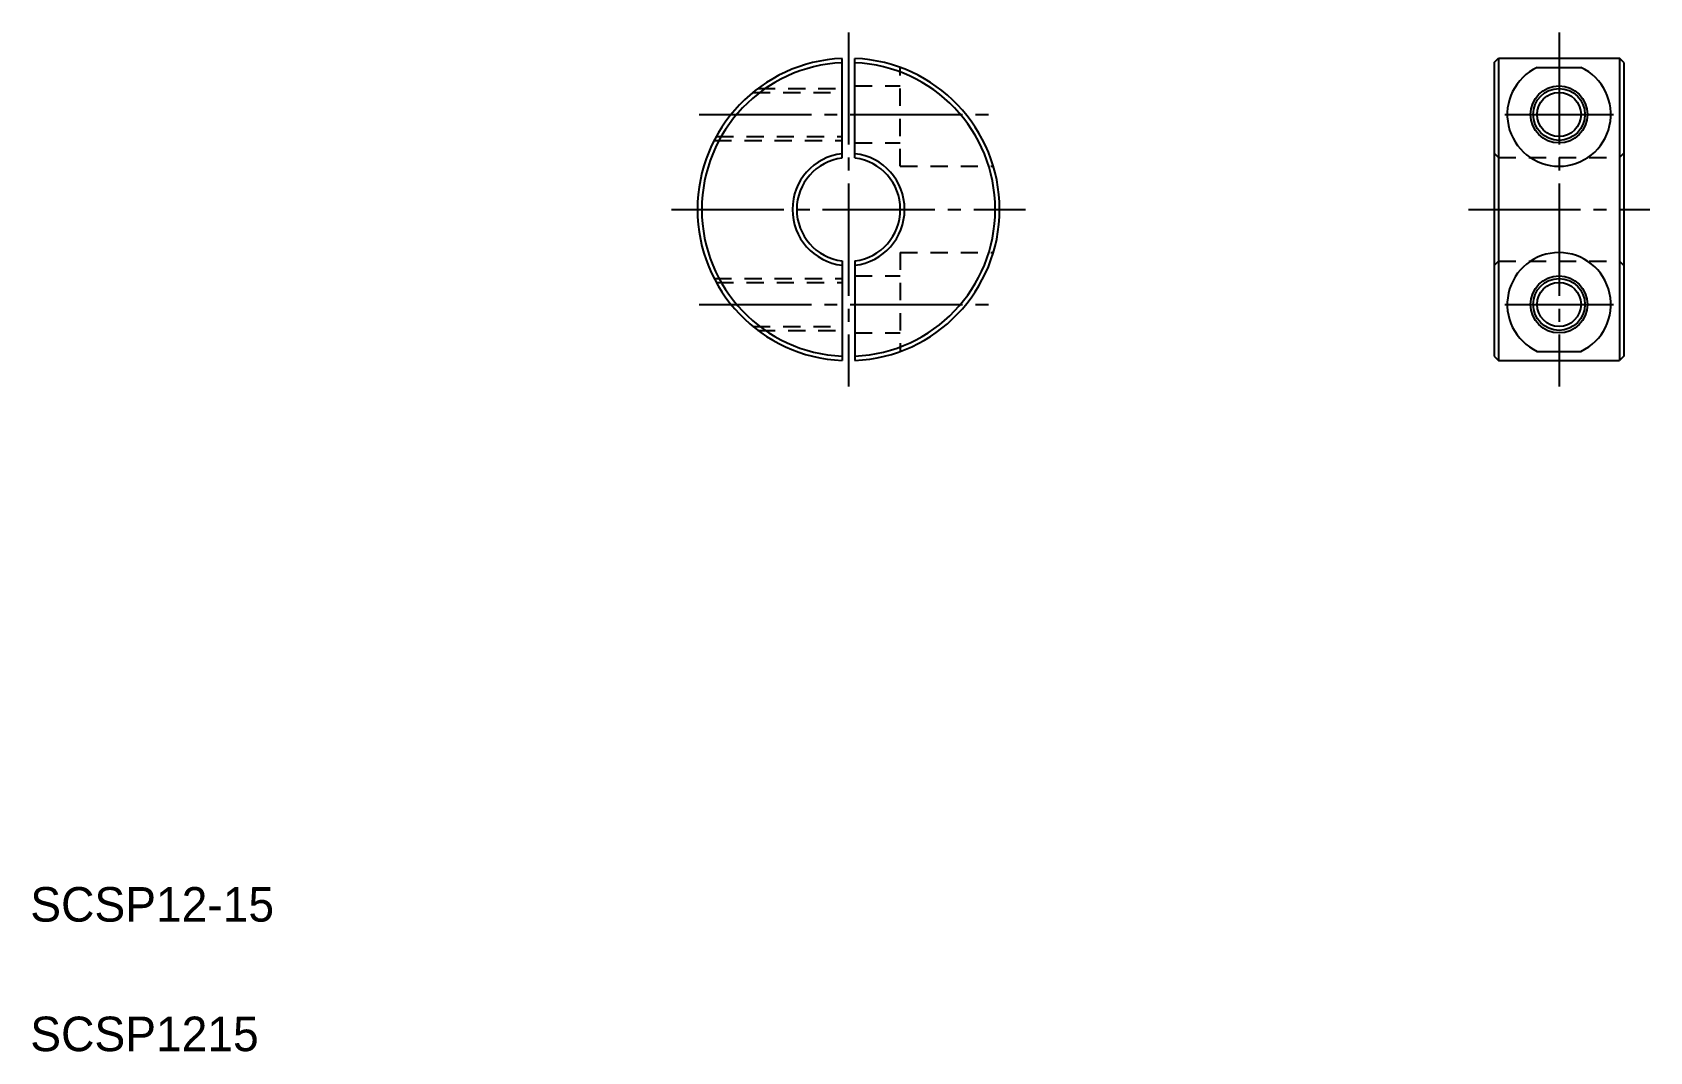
# Model space of a CAD drawing. Extents: x 44 to 231, y 59 to 177.
import ezdxf

# ---------------------------------------------------------------- set-up
doc = ezdxf.new("R2010")
doc.units = 0
doc.linetypes.add('CENTER', pattern=[17.5, 13, -1.5, 1.5, -1.5])
doc.linetypes.add('DASHED', pattern=[3.5, 2, -1.5])
doc.layers.get('0').update_dxf_attribs({"linetype": 'CONTINUOUS'})
doc.layers.add('CENTER', color=1, linetype='CENTER')

msp = doc.modelspace()

# ---------------------------------------------------------------- linework, layer by layer
at = {"color": 7, "linetype": 'CONTINUOUS'}
for p, q in [((137.69, 162.47), (137.69, 174)), ((139.19, 162.47), (139.19, 174)), ((213.26, 173.51), (213.76, 174.01)), ((213.26, 173.51), (213.26, 139.51)), ((213.76, 174.01), (227.76, 174.01)), ((213.76, 174.01), (213.76, 139.01)), ((218.23, 172.95), (223.29, 172.95)), ((227.76, 174.01), (227.76, 139.01)), ((228.26, 173.51), (227.76, 174.01)), ((228.26, 173.51), (228.26, 139.51)), ((137.69, 150.56), (137.69, 139.03)), ((139.19, 150.56), (139.19, 139.03)), ((213.26, 139.51), (213.76, 139.01)), ((213.76, 139.01), (227.76, 139.01)), ((218.23, 140.07), (223.29, 140.07)), ((228.26, 139.51), (227.76, 139.01))]:
    msp.add_line(p, q, dxfattribs=at)
at = {"color": 3, "linetype": 'DASHED'}
for p, q in [((144.44, 161.51), (144.44, 172.95)), ((139.19, 170.81), (144.44, 170.81)), ((127.37, 170.06), (137.69, 170.06)), ((127.94, 170.51), (137.69, 170.51)), ((123.12, 164.96), (137.69, 164.96)), ((122.88, 164.51), (137.69, 164.51)), ((139.19, 164.21), (144.44, 164.21)), ((144.44, 161.51), (155.21, 161.51)), ((213.26, 163.01), (213.76, 162.51)), ((213.76, 162.51), (227.76, 162.51)), ((227.76, 162.51), (228.26, 163.01)), ((144.44, 151.51), (155.21, 151.51)), ((144.44, 151.51), (144.44, 140.07)), ((213.26, 150.01), (213.76, 150.51)), ((213.76, 150.51), (227.76, 150.51)), ((227.76, 150.51), (228.26, 150.01)), ((122.88, 148.51), (137.69, 148.51)), ((123.12, 148.06), (137.69, 148.06)), ((139.19, 148.81), (144.44, 148.81)), ((127.37, 142.96), (137.69, 142.96)), ((127.94, 142.51), (137.69, 142.51)), ((139.19, 142.21), (144.44, 142.21))]:
    msp.add_line(p, q, dxfattribs=at)
for p, q in [((228.26, 165.01), (228.26, 165.01)), ((228.26, 156.51), (228.26, 156.51))]:
    msp.add_line(p, q)
at = {"color": 7, "linetype": 'CONTINUOUS'}
for centre in [(220.76, 167.51), (220.76, 145.51)]:
    msp.add_circle(centre, 3.3, dxfattribs=at)
at = {"color": 3, "linetype": 'CONTINUOUS'}
for centre in [(220.76, 167.51), (220.76, 145.51)]:
    msp.add_circle(centre, 3, dxfattribs=at)
for centre in [(220.76, 167.51), (220.76, 145.51)]:
    msp.add_circle(centre, 2.55)
at = {"color": 7, "linetype": 'CONTINUOUS'}
for centre, radius, start, end in [((138.44, 156.51), 17.5, 92.4563, 267.5437), ((138.44, 156.51), 17, 92.5286, 267.4714), ((138.44, 156.51), 17.5, 272.4563, 87.5437), ((138.44, 156.51), 17, 272.5286, 87.4714), ((220.76, 167.51), 6, 114.9676, 65.0324), ((138.44, 156.51), 6.5, 96.6258, 263.3742), ((138.44, 156.51), 6, 97.1808, 262.8192), ((138.44, 156.51), 6.5, 276.6258, 83.3742), ((138.44, 156.51), 6, 277.1807, 82.8192), ((220.76, 145.51), 6, 294.9676, 245.0324)]:
    msp.add_arc(centre, radius, start, end, dxfattribs=at)
at = {"layer": 'CENTER', "color": 1, "linetype": 'CENTER'}
for p, q in [((138.44, 177.01), (138.44, 136.01)), ((220.76, 177.01), (220.76, 136.01)), ((121.14, 167.51), (155.74, 167.51)), ((214.46, 167.51), (227.06, 167.51)), ((117.94, 156.51), (158.94, 156.51)), ((210.26, 156.51), (231.26, 156.51)), ((121.14, 145.51), (155.74, 145.51)), ((214.46, 145.51), (227.06, 145.51))]:
    msp.add_line(p, q, dxfattribs=at)

# ---------------------------------------------------------------- texts
for s, p in [('SCSP12-15', (43.64, 74.04)), ('SCSP1215', (43.64, 59.04))]:
    msp.add_text(s, height=4).set_placement(p)

doc.saveas('drawing.dxf')
